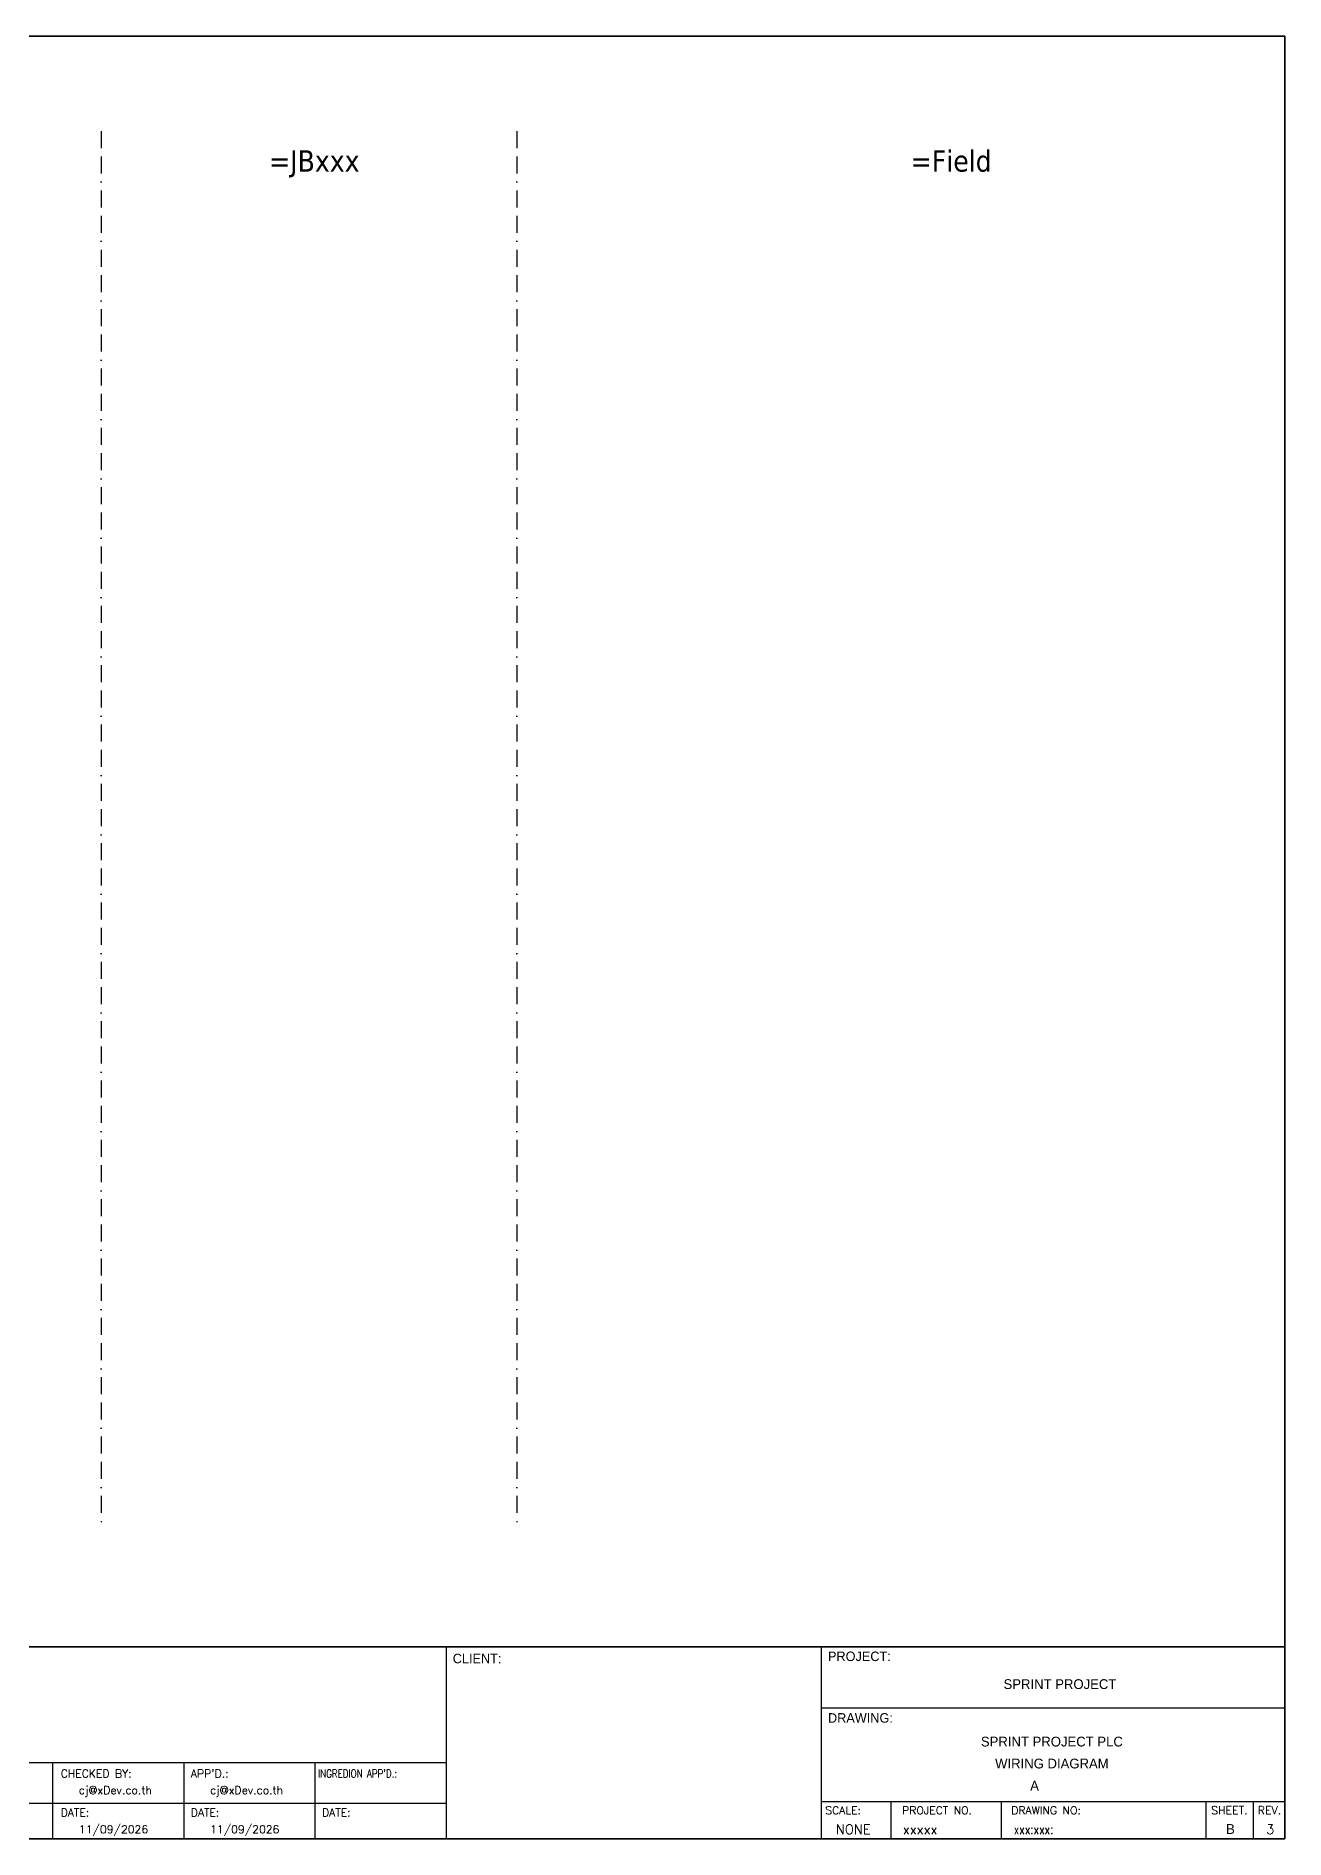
# Model space of a CAD drawing. Header units: millimetres. Extents: x 0 to 54213, y -3004 to 2820.
# Drawn here: x 48147 to 50020, y -3004 to -300 of the extents above; entities that cross this region are included whole.
import ezdxf
from ezdxf.enums import TextEntityAlignment as Align

# ---------------------------------------------------------------- set-up
doc = ezdxf.new("R2010")
doc.units = ezdxf.units.MM
doc.linetypes.add('BORDERX2', pattern=[88.9, 25.4, -12.7, 25.4, -12.7, 0, -12.7])
for name, color, linetype in [('GT_1', 9, 'Continuous'), ('HELPPOINT', 7, 'Continuous'), ('MEMBER', 7, 'Continuous'), ('x01001-FrameArea', 2, 'BORDERX2')]:
    doc.layers.add(name, color=color, linetype=linetype)
doc.styles.add('HTX11', font='O8111901')
doc.styles.add('ROMANS', font='romans.shx', dxfattribs={"width": 0.85, "height": 25})
doc.styles.add('Tahoma', font='')
doc.styles.get('Tahoma').set_extended_font_data('Tahoma')

msp = doc.modelspace()

# ---------------------------------------------------------------- linework, layer by layer
at = {"color": 4}
for p, q in [((49428.6, -2948.1), (49428.6, -3004.2)), ((49593.9, -2948.1), (49593.9, -3004.2))]:
    msp.add_line(p, q, dxfattribs=at)
at = {"color": 4, "ltscale": 0.5}
for p, q in [((49901, -2948.1), (49901, -3004.2)), ((49901, -2948.1), (49901, -3004.2)), ((49972.2, -2948.1), (49972.2, -3004.2)), ((49972.2, -2948.1), (49972.2, -3004.2))]:
    msp.add_line(p, q, dxfattribs=at)
at = {"layer": 'GT_1', "color": 4}
for p, q in [((48762.1, -3004.2), (48762.1, -2716.1)), ((49324.4, -3004.2), (49324.4, -2716.1)), ((49324.4, -3004.2), (49324.4, -2716.1)), ((49324.4, -3004.2), (49324.4, -2716.1)), ((48762.1, -2889.9), (47975.1, -2889.9)), ((48171.9, -3004.2), (48171.9, -2889.9)), ((48368.6, -3004.2), (48368.6, -2889.9)), ((48565.4, -3004.2), (48565.4, -2889.9)), ((48762.1, -2951.3), (47975.1, -2951.3)), ((49324.4, -2948.1), (50019.6, -2948.1))]:
    msp.add_line(p, q, dxfattribs=at)
at = {"layer": 'HELPPOINT', "color": 4, "lineweight": 35}
for p, q in [((46126.3, -300), (50019.6, -300)), ((46126.3, -300), (50019.6, -300)), ((50019.6, -300), (50019.6, -3004.2)), ((50019.6, -300), (50019.6, -3004.2)), ((50019.6, -3004.2), (46126.3, -3004.2)), ((50019.6, -3004.2), (46126.3, -3004.2))]:
    msp.add_line(p, q, dxfattribs=at)
at = {"layer": 'HELPPOINT', "color": 4}
for p, q in [((49324.4, -2807.6), (50019.6, -2807.6)), ((49324.4, -2807.6), (50019.6, -2807.6)), ((49324.4, -2948.1), (50019.6, -2948.1))]:
    msp.add_line(p, q, dxfattribs=at)
at = {"layer": 'MEMBER', "color": 4, "lineweight": 35}
msp.add_line((46126.3, -2716.1), (50019.6, -2716.1), dxfattribs=at)
msp.add_line((46126.3, -2716.1), (50019.6, -2716.1), dxfattribs=at)
at = {"layer": 'MEMBER', "color": 4}
for p, q in [((49324.4, -2807.6), (50019.6, -2807.6)), ((49324.4, -2807.6), (50019.6, -2807.6)), ((49324.4, -2948.1), (50019.6, -2948.1)), ((49324.4, -2948.1), (50019.6, -2948.1))]:
    msp.add_line(p, q, dxfattribs=at)
at = {"layer": 'x01001-FrameArea'}
for p, q in [((48244.5, -442.7), (48244.5, -2529.2)), ((48867.6, -442.7), (48867.6, -2529.2))]:
    msp.add_line(p, q, dxfattribs=at)

# ---------------------------------------------------------------- texts
at = {"color": 2, "style": 'Tahoma'}
for s, p in [('=JBxxx', (48564, -487.4)), ('=Field', (49519.1, -487.4))]:
    msp.add_text(s, height=32, dxfattribs=at).set_placement(p, align=Align.MIDDLE_CENTER)
at = {"color": 4, "ltscale": 100, "style": 'HTX11'}
for s, p in [('SPRINT PROJECT', (49682.2, -2772)), ('SPRINT PROJECT PLC', (49670.1, -2858.2)), ('WIRING DIAGRAM', (49670.1, -2891.1))]:
    msp.add_text(s, height=14.693, dxfattribs=at).set_placement(p, align=Align.MIDDLE_CENTER)
at = {"style": 'HTX11'}
for tag, text, height, p in [('A', 'A', 14.8, (49644.1, -2924.4)), ('B', 'CHASSIS C2 SLOT 11', 14.821, (49937.9, -2989.3))]:
    msp.add_attdef(tag, text=text, height=height, dxfattribs=at).set_placement(p, align=Align.MIDDLE_CENTER)
at = {"layer": 'GT_1', "color": 4, "style": 'HTX11'}
for s, p in [('CLIENT:', (48771.6, -2740.7)), ('PROJECT:', (49334.3, -2737.4)), ('DRAWING:', (49334.3, -2829.8))]:
    msp.add_text(s, height=14.25, dxfattribs=at).set_placement(p)
at = {"layer": 'MEMBER', "color": 4, "ltscale": 0.8, "style": 'ROMANS'}
for s, height, p in [('CHECKED BY:', 11.875, (48183.6, -2912.1)), ("APP'D.:", 11.88, (48378.8, -2912.1)), ('cj@xDev.co.th', 11.875, (48210.9, -2937)), ('cj@xDev.co.th', 11.875, (48407.7, -2937)), ('DATE:', 11.88, (48183.6, -2970.6)), ('DATE:', 11.88, (48378.8, -2970.6)), ('DATE:', 11.88, (48575.6, -2970.6)), ('SCALE:', 11.88, (49330.3, -2967.2)), ('PROJECT NO.', 11.875, (49445.5, -2967.2)), ('DRAWING NO:', 11.875, (49609.2, -2967.2)), ('SHEET.', 12, (49909, -2967.2)), ('REV.', 12, (49978.9, -2967.2)), ('11/09/2026', 11.88, (48210.9, -2995.7)), ('11/09/2026', 11.88, (48407.7, -2995.7)), ('NONE', 14.23, (49346.3, -2996.9)), ('xxxxx', 14.23, (49446.7, -2996.9))]:
    msp.add_text(s, height=height, dxfattribs=at).set_placement(p)
at = {"layer": 'MEMBER', "color": 4, "ltscale": 0.8, "style": 'ROMANS', "width": 0.8}
for s, height, p in [("INGREDION APP'D.:", 11.875, (48569.6, -2912.1)), ('xxx:xxx:', 14.23, (49612.9, -2996.9))]:
    msp.add_text(s, height=height, dxfattribs=at).set_placement(p)
at = {"layer": 'MEMBER', "color": 4, "ltscale": 0.8, "style": 'ROMANS'}
msp.add_text('3', height=14.2, dxfattribs=at).set_placement((49997.5, -2996.9), align=Align.CENTER)

doc.saveas('drawing.dxf')
